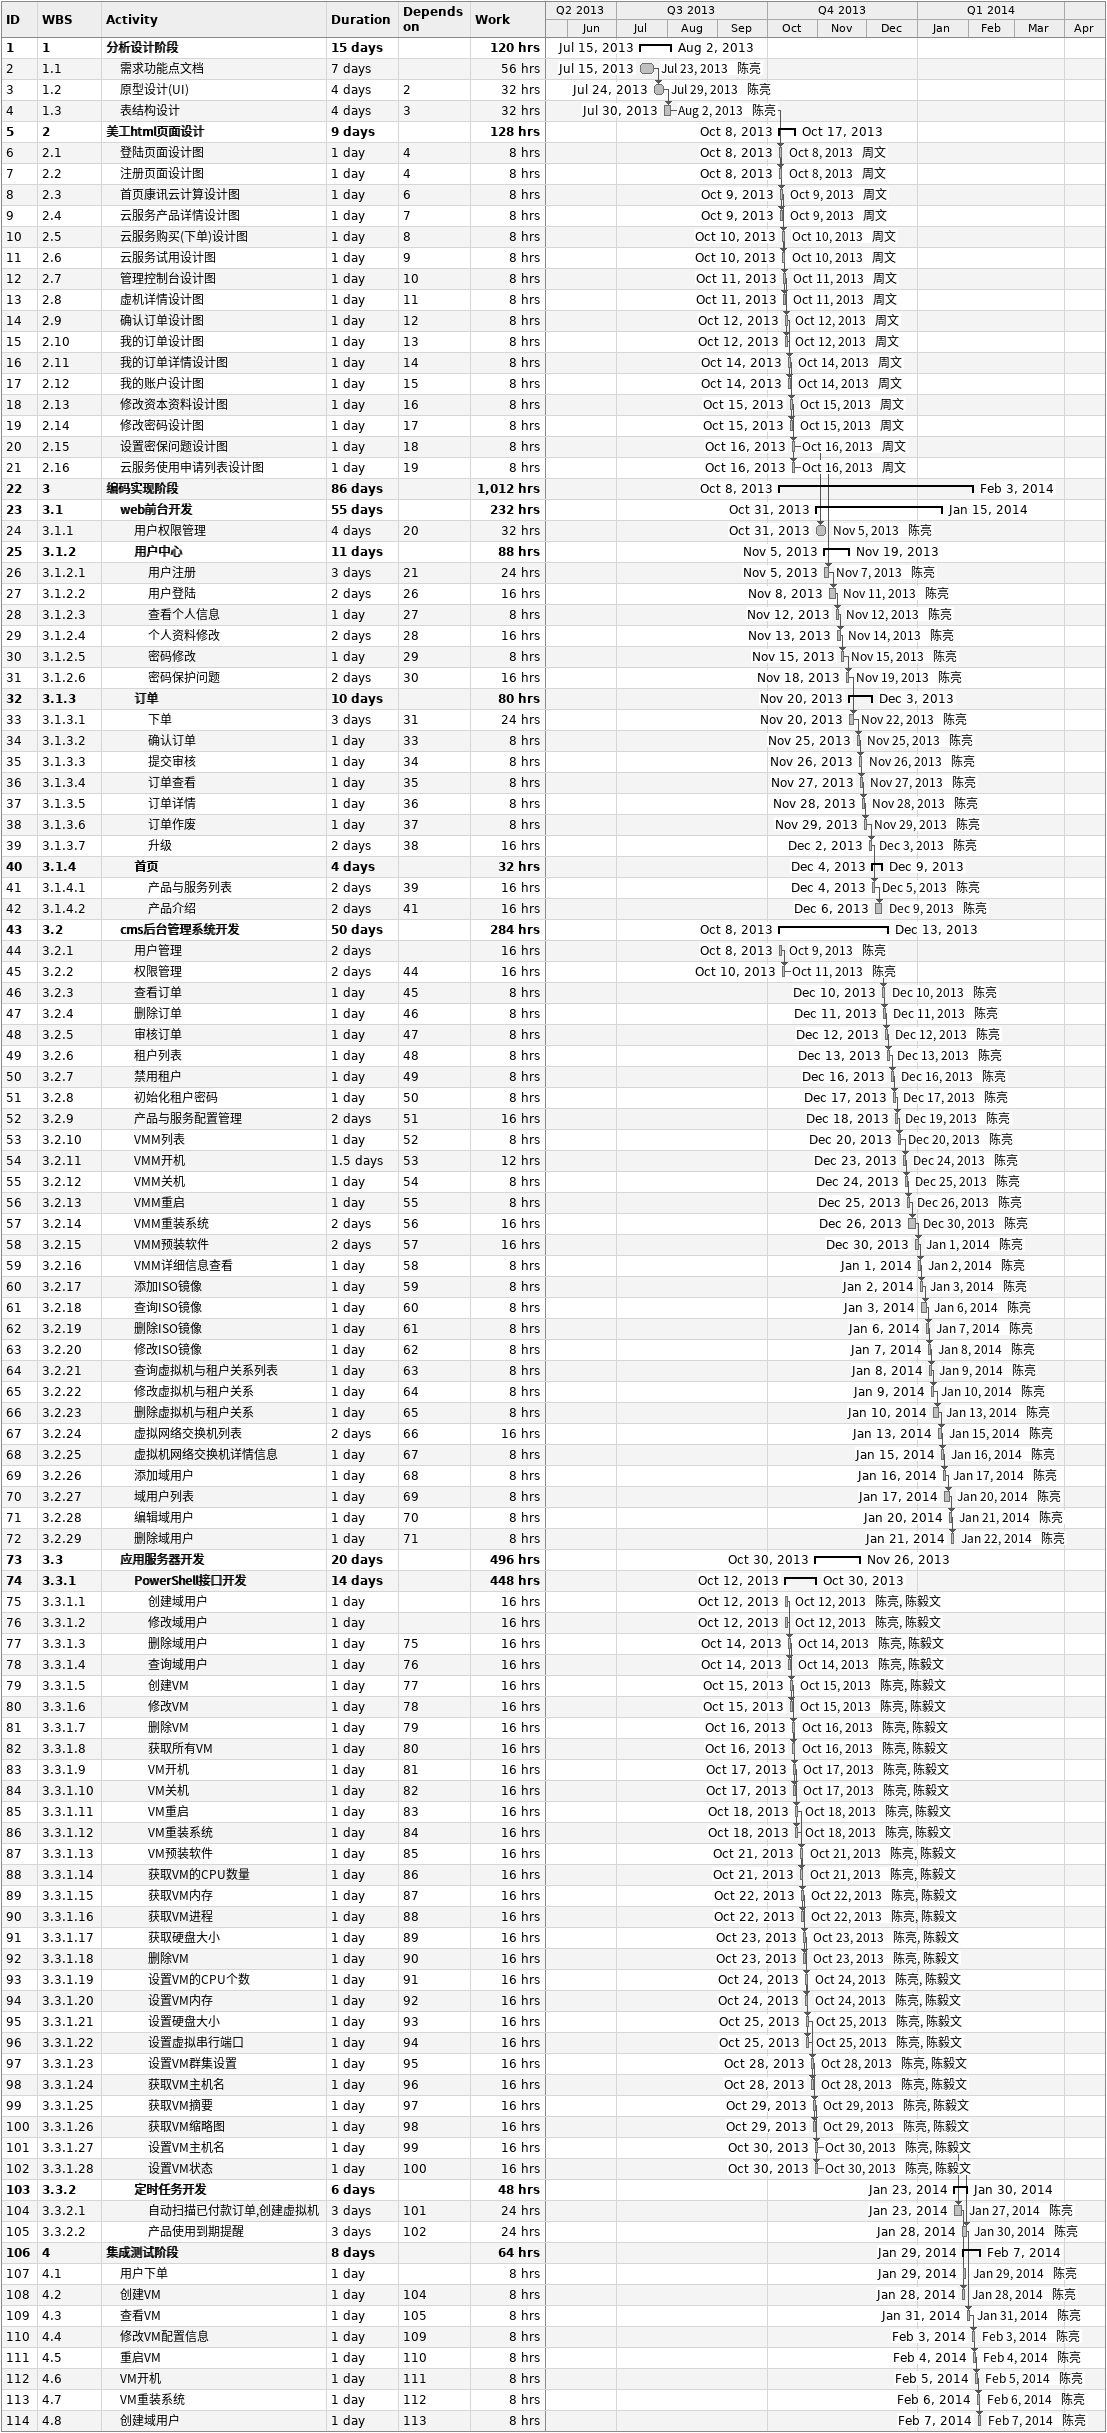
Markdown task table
| ID | WBS | Task | Duration | Start | Finish | Predecessors | Resources | Work (h) |
|---|---|---|---|---|---|---|---|---|
| 1 | 1 | **分析设计阶段** | 15d | 2013-07-15 | 2013-08-02 |  |  | 120 |
| 2 | 1.1 | 需求功能点文档 | 7d | 2013-07-15 | 2013-07-23 |  | 陈亮 | 56 |
| 3 | 1.2 | 原型设计(UI) | 4d | 2013-07-24 | 2013-07-29 | 2 | 陈亮 | 32 |
| 4 | 1.3 | 表结构设计 | 4d | 2013-07-30 | 2013-08-02 | 3 | 陈亮 | 32 |
| 5 | 2 | **美工html页面设计** | 9d | 2013-10-08 | 2013-10-17 |  |  | 128 |
| 6 | 2.1 | 登陆页面设计图 | 1d | 2013-10-08 | 2013-10-08 | 4 | 周文 | 8 |
| 7 | 2.2 | 注册页面设计图 | 1d | 2013-10-08 | 2013-10-08 | 4 | 周文 | 8 |
| 8 | 2.3 | 首页康讯云计算设计图 | 1d | 2013-10-09 | 2013-10-09 | 6 | 周文 | 8 |
| 9 | 2.4 | 云服务产品详情设计图 | 1d | 2013-10-09 | 2013-10-09 | 7 | 周文 | 8 |
| 10 | 2.5 | 云服务购买(下单)设计图 | 1d | 2013-10-10 | 2013-10-10 | 8 | 周文 | 8 |
| 11 | 2.6 | 云服务试用设计图 | 1d | 2013-10-10 | 2013-10-10 | 9 | 周文 | 8 |
| 12 | 2.7 | 管理控制台设计图 | 1d | 2013-10-11 | 2013-10-11 | 10 | 周文 | 8 |
| 13 | 2.8 | 虚机详情设计图 | 1d | 2013-10-11 | 2013-10-11 | 11 | 周文 | 8 |
| 14 | 2.9 | 确认订单设计图 | 1d | 2013-10-12 | 2013-10-12 | 12 | 周文 | 8 |
| 15 | 2.10 | 我的订单设计图 | 1d | 2013-10-12 | 2013-10-12 | 13 | 周文 | 8 |
| 16 | 2.11 | 我的订单详情设计图 | 1d | 2013-10-14 | 2013-10-14 | 14 | 周文 | 8 |
| 17 | 2.12 | 我的账户设计图 | 1d | 2013-10-14 | 2013-10-14 | 15 | 周文 | 8 |
| 18 | 2.13 | 修改资本资料设计图 | 1d | 2013-10-15 | 2013-10-15 | 16 | 周文 | 8 |
| 19 | 2.14 | 修改密码设计图 | 1d | 2013-10-15 | 2013-10-15 | 17 | 周文 | 8 |
| 20 | 2.15 | 设置密保问题设计图 | 1d | 2013-10-16 | 2013-10-16 | 18 | 周文 | 8 |
| 21 | 2.16 | 云服务使用申请列表设计图 | 1d | 2013-10-16 | 2013-10-16 | 19 | 周文 | 8 |
| 22 | 3 | **编码实现阶段** | 86d | 2013-10-08 | 2014-02-03 |  |  | 1012 |
| 23 | 3.1 | **web前台开发** | 55d | 2013-10-31 | 2014-01-15 |  |  | 232 |
| 24 | 3.1.1 | 用户权限管理 | 4d | 2013-10-31 | 2013-11-05 | 20 | 陈亮 | 32 |
| 25 | 3.1.2 | **用户中心** | 11d | 2013-11-05 | 2013-11-19 |  |  | 88 |
| 26 | 3.1.2.1 | 用户注册 | 3d | 2013-11-05 | 2013-11-07 | 21 | 陈亮 | 24 |
| 27 | 3.1.2.2 | 用户登陆 | 2d | 2013-11-08 | 2013-11-11 | 26 | 陈亮 | 16 |
| 28 | 3.1.2.3 | 查看个人信息 | 1d | 2013-11-12 | 2013-11-12 | 27 | 陈亮 | 8 |
| 29 | 3.1.2.4 | 个人资料修改 | 2d | 2013-11-13 | 2013-11-14 | 28 | 陈亮 | 16 |
| 30 | 3.1.2.5 | 密码修改 | 1d | 2013-11-15 | 2013-11-15 | 29 | 陈亮 | 8 |
| 31 | 3.1.2.6 | 密码保护问题 | 2d | 2013-11-18 | 2013-11-19 | 30 | 陈亮 | 16 |
| 32 | 3.1.3 | **订单** | 10d | 2013-11-20 | 2013-12-03 |  |  | 80 |
| 33 | 3.1.3.1 | 下单 | 3d | 2013-11-20 | 2013-11-22 | 31 | 陈亮 | 24 |
| 34 | 3.1.3.2 | 确认订单 | 1d | 2013-11-25 | 2013-11-25 | 33 | 陈亮 | 8 |
| 35 | 3.1.3.3 | 提交审核 | 1d | 2013-11-26 | 2013-11-26 | 34 | 陈亮 | 8 |
| 36 | 3.1.3.4 | 订单查看 | 1d | 2013-11-27 | 2013-11-27 | 35 | 陈亮 | 8 |
| 37 | 3.1.3.5 | 订单详情 | 1d | 2013-11-28 | 2013-11-28 | 36 | 陈亮 | 8 |
| 38 | 3.1.3.6 | 订单作废 | 1d | 2013-11-29 | 2013-11-29 | 37 | 陈亮 | 8 |
| 39 | 3.1.3.7 | 升级 | 2d | 2013-12-02 | 2013-12-03 | 38 | 陈亮 | 16 |
| 40 | 3.1.4 | **首页** | 4d | 2013-12-04 | 2013-12-09 |  |  | 32 |
| 41 | 3.1.4.1 | 产品与服务列表 | 2d | 2013-12-04 | 2013-12-05 | 39 | 陈亮 | 16 |
| 42 | 3.1.4.2 | 产品介绍 | 2d | 2013-12-06 | 2013-12-09 | 41 | 陈亮 | 16 |
| 43 | 3.2 | **cms后台管理系统开发** | 50d | 2013-10-08 | 2013-12-13 |  |  | 284 |
| 44 | 3.2.1 | 用户管理 | 2d | 2013-10-08 | 2013-10-09 |  | 陈亮 | 16 |
| 45 | 3.2.2 | 权限管理 | 2d | 2013-10-10 | 2013-10-11 | 44 | 陈亮 | 16 |
| 46 | 3.2.3 | 查看订单 | 1d | 2013-12-10 | 2013-12-10 | 45 | 陈亮 | 8 |
| 47 | 3.2.4 | 删除订单 | 1d | 2013-12-11 | 2013-12-11 | 46 | 陈亮 | 8 |
| 48 | 3.2.5 | 审核订单 | 1d | 2013-12-12 | 2013-12-12 | 47 | 陈亮 | 8 |
| 49 | 3.2.6 | 租户列表 | 1d | 2013-12-13 | 2013-12-13 | 48 | 陈亮 | 8 |
| 50 | 3.2.7 | 禁用租户 | 1d | 2013-12-16 | 2013-12-16 | 49 | 陈亮 | 8 |
| 51 | 3.2.8 | 初始化租户密码 | 1d | 2013-12-17 | 2013-12-17 | 50 | 陈亮 | 8 |
| 52 | 3.2.9 | 产品与服务配置管理 | 2d | 2013-12-18 | 2013-12-19 | 51 | 陈亮 | 16 |
| 53 | 3.2.10 | VMM列表 | 1d | 2013-12-20 | 2013-12-20 | 52 | 陈亮 | 8 |
| 54 | 3.2.11 | VMM开机 | 1.5d | 2013-12-23 | 2013-12-24 | 53 | 陈亮 | 12 |
| 55 | 3.2.12 | VMM关机 | 1d | 2013-12-24 | 2013-12-25 | 54 | 陈亮 | 8 |
| 56 | 3.2.13 | VMM重启 | 1d | 2013-12-25 | 2013-12-26 | 55 | 陈亮 | 8 |
| 57 | 3.2.14 | VMM重装系统 | 2d | 2013-12-26 | 2013-12-30 | 56 | 陈亮 | 16 |
| 58 | 3.2.15 | VMM预装软件 | 2d | 2013-12-30 | 2014-01-01 | 57 | 陈亮 | 16 |
| 59 | 3.2.16 | VMM详细信息查看 | 1d | 2014-01-01 | 2014-01-02 | 58 | 陈亮 | 8 |
| 60 | 3.2.17 | 添加ISO镜像 | 1d | 2014-01-02 | 2014-01-03 | 59 | 陈亮 | 8 |
| 61 | 3.2.18 | 查询ISO镜像 | 1d | 2014-01-03 | 2014-01-06 | 60 | 陈亮 | 8 |
| 62 | 3.2.19 | 删除ISO镜像 | 1d | 2014-01-06 | 2014-01-07 | 61 | 陈亮 | 8 |
| 63 | 3.2.20 | 修改ISO镜像 | 1d | 2014-01-07 | 2014-01-08 | 62 | 陈亮 | 8 |
| 64 | 3.2.21 | 查询虚拟机与租户关系列表 | 1d | 2014-01-08 | 2014-01-09 | 63 | 陈亮 | 8 |
| 65 | 3.2.22 | 修改虚拟机与租户关系 | 1d | 2014-01-09 | 2014-01-10 | 64 | 陈亮 | 8 |
| 66 | 3.2.23 | 删除虚拟机与租户关系 | 1d | 2014-01-10 | 2014-01-13 | 65 | 陈亮 | 8 |
| 67 | 3.2.24 | 虚拟网络交换机列表 | 2d | 2014-01-13 | 2014-01-15 | 66 | 陈亮 | 16 |
| 68 | 3.2.25 | 虚拟机网络交换机详情信息 | 1d | 2014-01-15 | 2014-01-16 | 67 | 陈亮 | 8 |
| 69 | 3.2.26 | 添加域用户 | 1d | 2014-01-16 | 2014-01-17 | 68 | 陈亮 | 8 |
| 70 | 3.2.27 | 域用户列表 | 1d | 2014-01-17 | 2014-01-20 | 69 | 陈亮 | 8 |
| 71 | 3.2.28 | 编辑域用户 | 1d | 2014-01-20 | 2014-01-21 | 70 | 陈亮 | 8 |
| 72 | 3.2.29 | 删除域用户 | 1d | 2014-01-21 | 2014-01-22 | 71 | 陈亮 | 8 |
| 73 | 3.3 | **应用服务器开发** | 20d | 2013-10-30 | 2013-11-26 |  |  | 496 |
| 74 | 3.3.1 | **PowerShell接口开发** | 14d | 2013-10-12 | 2013-10-30 |  |  | 448 |
| 75 | 3.3.1.1 | 创建域用户 | 1d | 2013-10-12 | 2013-10-12 |  | 陈亮, 陈毅文 | 16 |
| 76 | 3.3.1.2 | 修改域用户 | 1d | 2013-10-12 | 2013-10-12 |  | 陈亮, 陈毅文 | 16 |
| 77 | 3.3.1.3 | 删除域用户 | 1d | 2013-10-14 | 2013-10-14 | 75 | 陈亮, 陈毅文 | 16 |
| 78 | 3.3.1.4 | 查询域用户 | 1d | 2013-10-14 | 2013-10-14 | 76 | 陈亮, 陈毅文 | 16 |
| 79 | 3.3.1.5 | 创建VM | 1d | 2013-10-15 | 2013-10-15 | 77 | 陈亮, 陈毅文 | 16 |
| 80 | 3.3.1.6 | 修改VM | 1d | 2013-10-15 | 2013-10-15 | 78 | 陈亮, 陈毅文 | 16 |
| 81 | 3.3.1.7 | 删除VM | 1d | 2013-10-16 | 2013-10-16 | 79 | 陈亮, 陈毅文 | 16 |
| 82 | 3.3.1.8 | 获取所有VM | 1d | 2013-10-16 | 2013-10-16 | 80 | 陈亮, 陈毅文 | 16 |
| 83 | 3.3.1.9 | VM开机 | 1d | 2013-10-17 | 2013-10-17 | 81 | 陈亮, 陈毅文 | 16 |
| 84 | 3.3.1.10 | VM关机 | 1d | 2013-10-17 | 2013-10-17 | 82 | 陈亮, 陈毅文 | 16 |
| 85 | 3.3.1.11 | VM重启 | 1d | 2013-10-18 | 2013-10-18 | 83 | 陈亮, 陈毅文 | 16 |
| 86 | 3.3.1.12 | VM重装系统 | 1d | 2013-10-18 | 2013-10-18 | 84 | 陈亮, 陈毅文 | 16 |
| 87 | 3.3.1.13 | VM预装软件 | 1d | 2013-10-21 | 2013-10-21 | 85 | 陈亮, 陈毅文 | 16 |
| 88 | 3.3.1.14 | 获取VM的CPU数量 | 1d | 2013-10-21 | 2013-10-21 | 86 | 陈亮, 陈毅文 | 16 |
| 89 | 3.3.1.15 | 获取VM内存 | 1d | 2013-10-22 | 2013-10-22 | 87 | 陈亮, 陈毅文 | 16 |
| 90 | 3.3.1.16 | 获取VM进程 | 1d | 2013-10-22 | 2013-10-22 | 88 | 陈亮, 陈毅文 | 16 |
| 91 | 3.3.1.17 | 获取硬盘大小 | 1d | 2013-10-23 | 2013-10-23 | 89 | 陈亮, 陈毅文 | 16 |
| 92 | 3.3.1.18 | 删除VM | 1d | 2013-10-23 | 2013-10-23 | 90 | 陈亮, 陈毅文 | 16 |
| 93 | 3.3.1.19 | 设置VM的CPU个数 | 1d | 2013-10-24 | 2013-10-24 | 91 | 陈亮, 陈毅文 | 16 |
| 94 | 3.3.1.20 | 设置VM内存 | 1d | 2013-10-24 | 2013-10-24 | 92 | 陈亮, 陈毅文 | 16 |
| 95 | 3.3.1.21 | 设置硬盘大小 | 1d | 2013-10-25 | 2013-10-25 | 93 | 陈亮, 陈毅文 | 16 |
| 96 | 3.3.1.22 | 设置虚拟串行端口 | 1d | 2013-10-25 | 2013-10-25 | 94 | 陈亮, 陈毅文 | 16 |
| 97 | 3.3.1.23 | 设置VM群集设置 | 1d | 2013-10-28 | 2013-10-28 | 95 | 陈亮, 陈毅文 | 16 |
| 98 | 3.3.1.24 | 获取VM主机名 | 1d | 2013-10-28 | 2013-10-28 | 96 | 陈亮, 陈毅文 | 16 |
| 99 | 3.3.1.25 | 获取VM摘要 | 1d | 2013-10-29 | 2013-10-29 | 97 | 陈亮, 陈毅文 | 16 |
| 100 | 3.3.1.26 | 获取VM缩略图 | 1d | 2013-10-29 | 2013-10-29 | 98 | 陈亮, 陈毅文 | 16 |
| 101 | 3.3.1.27 | 设置VM主机名 | 1d | 2013-10-30 | 2013-10-30 | 99 | 陈亮, 陈毅文 | 16 |
| 102 | 3.3.1.28 | 设置VM状态 | 1d | 2013-10-30 | 2013-10-30 | 100 | 陈亮, 陈毅文 | 16 |
| 103 | 3.3.2 | **定时任务开发** | 6d | 2014-01-23 | 2014-01-30 |  |  | 48 |
| 104 | 3.3.2.1 | 自动扫描已付款订单,创建虚拟机 | 3d | 2014-01-23 | 2014-01-27 | 101 | 陈亮 | 24 |
| 105 | 3.3.2.2 | 产品使用到期提醒 | 3d | 2014-01-28 | 2014-01-30 | 102 | 陈亮 | 24 |
| 106 | 4 | **集成测试阶段** | 8d | 2014-01-29 | 2014-02-07 |  |  | 64 |
| 107 | 4.1 | 用户下单 | 1d | 2014-01-29 | 2014-01-29 |  | 陈亮 | 8 |
| 108 | 4.2 | 创建VM | 1d | 2014-01-28 | 2014-01-28 | 104 | 陈亮 | 8 |
| 109 | 4.3 | 查看VM | 1d | 2014-01-31 | 2014-01-31 | 105 | 陈亮 | 8 |
| 110 | 4.4 | 修改VM配置信息 | 1d | 2014-02-03 | 2014-02-03 | 109 | 陈亮 | 8 |
| 111 | 4.5 | 重启VM | 1d | 2014-02-04 | 2014-02-04 | 110 | 陈亮 | 8 |
| 112 | 4.6 | VM开机 | 1d | 2014-02-05 | 2014-02-05 | 111 | 陈亮 | 8 |
| 113 | 4.7 | VM重装系统 | 1d | 2014-02-06 | 2014-02-06 | 112 | 陈亮 | 8 |
| 114 | 4.8 | 创建域用户 | 1d | 2014-02-07 | 2014-02-07 | 113 | 陈亮 | 8 |
